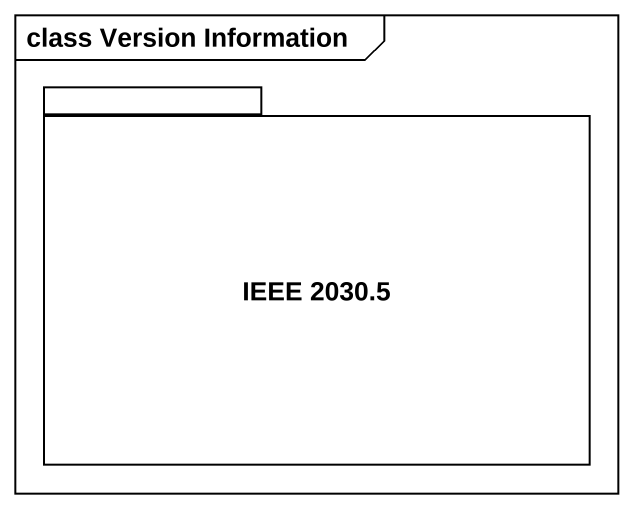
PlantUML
@startuml
mainframe class Version Information
package "IEEE 2030.5" as IEEE_2030_5 {
}
@enduml
